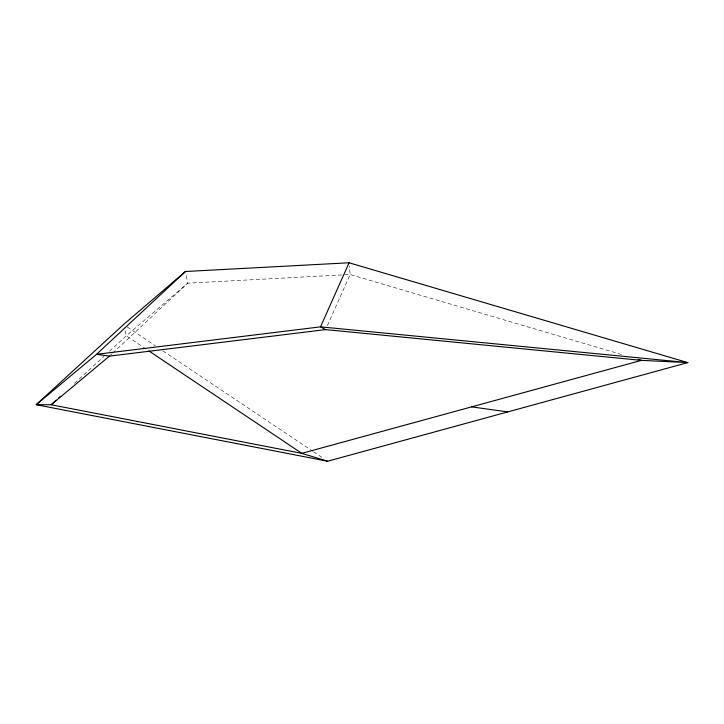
<?xml version="1.0" encoding="UTF-8"?>
<svg xmlns="http://www.w3.org/2000/svg" width="724" height="724" viewBox="0 0 724 724"><rect width="100%" height="100%" fill="white"/><g stroke="black" fill="none" stroke-linecap="round" stroke-linejoin="round"><path stroke-width="0.54" stroke-dasharray="3.62 2.71" d="M327.411 325.538L350.154 274.514L349.375 265.979M109.442 356.127L111.912 353.819M112.736 353.05L187.742 283.165L350.154 274.514L621.961 354.615M74.5 383.349L104.012 356.262M109.478 351.249L126.302 335.809L187.742 283.165L185.869 273.618M127.288 327.04L155.37 345.855M162.864 350.868L312.668 451.188M313.601 451.812L323.899 458.717M146.013 349.013L126.302 335.809L125.044 330.687"/><path stroke-width="1.09" d="M349.077 262.776L320.515 326.85L96.554 354.317L36.2 404.707L327.646 461.224L687.8 362.606L349.077 262.776L185.444 271.5L123.542 324.533L36.2 404.707L51.187 404.752L301.827 453.36L327.646 461.224M185.444 271.5L96.554 354.317L109.442 356.127L325.592 329.61L641.455 360.362L687.8 362.606L320.515 326.85L325.592 329.61M56.182 400.164L51.187 404.752L109.442 356.127M58.617 397.938L60.345 396.345M471.641 406.861L507.723 411.911M638.206 359.403L641.455 360.362L301.827 453.36L148.827 350.896"/></g></svg>
